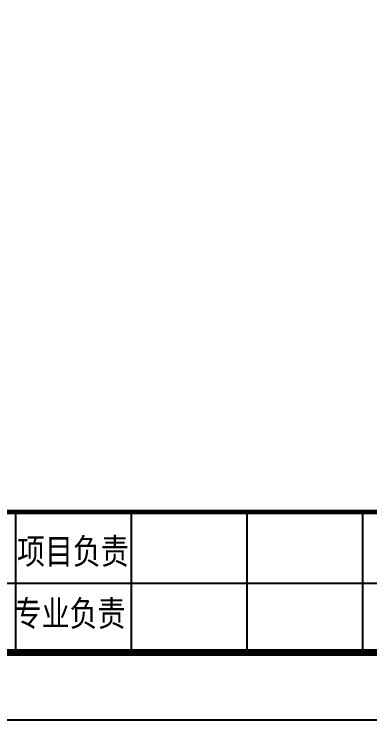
# Model space of a CAD drawing. Extents: x 4283 to 40403, y 1134 to 1764.
# Drawn here: x 18247.2 to 18284.5, y 1465.4 to 1539.4 of the extents above; entities that cross this region are included whole.
import ezdxf

# ---------------------------------------------------------------- set-up
doc = ezdxf.new("R2010")
doc.units = 0
for name, color, linetype in [('PUB_TITLE', 4, 'Continuous'), ('S-MODIFY', 4, 'Continuous'), ('华泽绵阳图框', 7, 'Continuous'), ('图框', 7, 'Continuous')]:
    doc.layers.add(name, color=color, linetype=linetype)
doc.styles.add('-宋体', font='', dxfattribs={"width": 0.8})
doc.styles.get('-宋体').set_extended_font_data('SimSun')

msp = doc.modelspace()

# ---------------------------------------------------------------- linework, layer by layer
at = {"layer": 'PUB_TITLE'}
msp.add_lwpolyline([(18142.534, 1465.355), (18562.534, 1465.355), (18562.534, 1762.355), (18142.534, 1762.355)], close=True, dxfattribs=at)
at = {"layer": 'PUB_TITLE', "color": 7, "const_width": 0.506}
msp.add_lwpolyline([(18160.211, 1472.426), (18555.234, 1472.426), (18555.239, 1487.187), (18160.211, 1487.187)], close=True, dxfattribs=at)
at = {"layer": 'S-MODIFY'}
msp.add_lwpolyline([(18142.534, 1465.355), (18562.534, 1465.355), (18562.534, 1762.355), (18142.534, 1762.355)], close=True, dxfattribs=at)
at = {"layer": '华泽绵阳图框', "color": 7}
for p, q in [((18247.319, 1472.341), (18247.319, 1487.102)), ((18259.473, 1472.341), (18259.473, 1487.102)), ((18271.628, 1472.341), (18271.628, 1487.102)), ((18283.782, 1472.341), (18283.782, 1487.102)), ((18210.855, 1479.722), (18320.246, 1479.722))]:
    msp.add_line(p, q, dxfattribs=at)
at = {"layer": '华泽绵阳图框', "color": 7, "const_width": 0.707}
msp.add_lwpolyline([(18160.211, 1472.426), (18555.464, 1472.426), (18555.464, 1755.254), (18160.211, 1755.254)], close=True, dxfattribs=at)
at = {"layer": '华泽绵阳图框', "color": 7, "const_width": 0.506}
msp.add_lwpolyline([(18160.211, 1487.187), (18555.239, 1487.187)], dxfattribs=at)

# ---------------------------------------------------------------- texts
at = {"layer": '图框', "color": 7, "style": '-宋体', "width": 0.8}
for s, p in [('项目负责', (18247.472, 1481.711)), ('专业负责', (18247.126, 1475.191))]:
    msp.add_text(s, height=2.6851, dxfattribs=at).set_placement(p)

doc.saveas('drawing.dxf')
